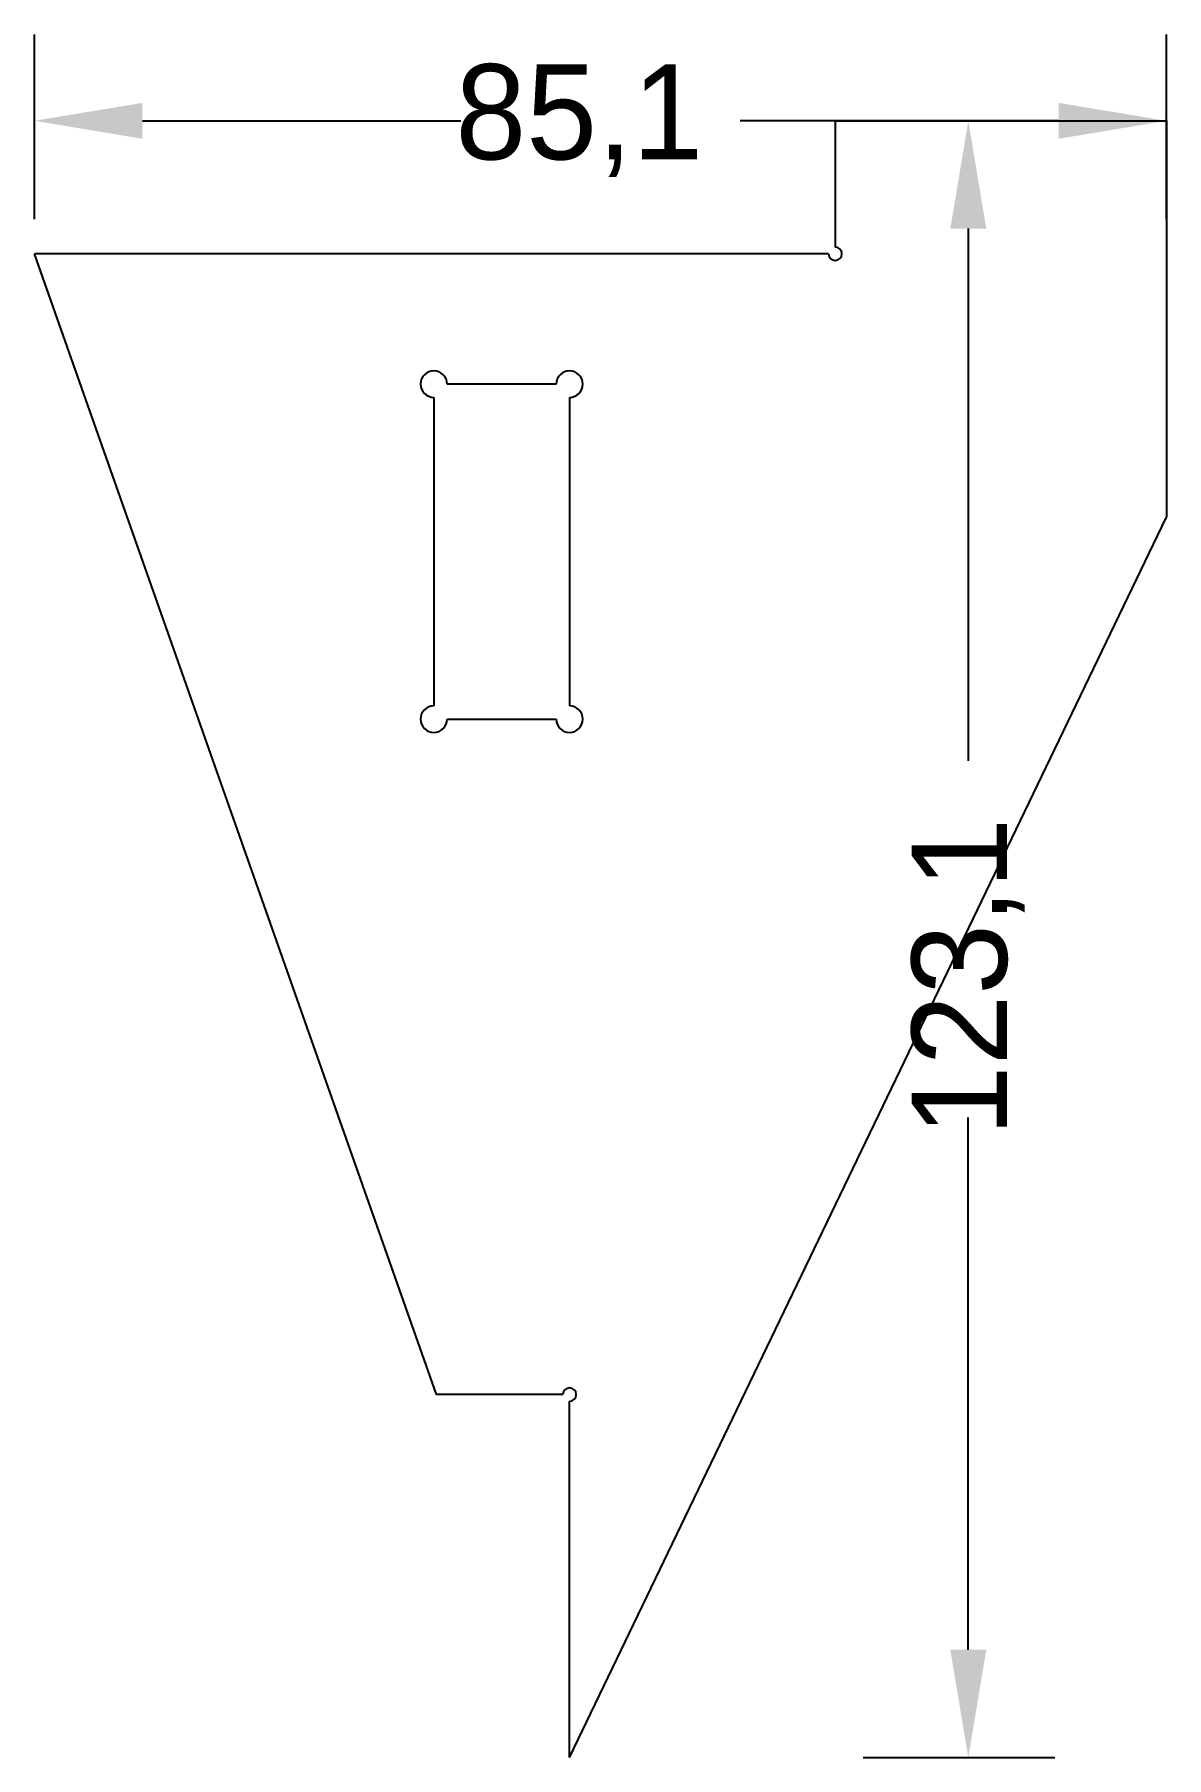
# Model space of a CAD drawing. Extents: x 0 to 85, y 0 to 130.
import ezdxf

# ---------------------------------------------------------------- set-up
doc = ezdxf.new("R2010")
doc.units = 0
doc.layers.get('DEFPOINTS').update_dxf_attribs({"linetype": 'CONTINUOUS'})
doc.layers.add('DIMENSION', color=7, linetype='CONTINUOUS')
doc.layers.add('ZMS', color=8, linetype='CONTINUOUS')
doc.dimstyles.new('ROTATEDDIM2', dxfattribs={"dimtxt": 7.16, "dimasz": 8.105938, "dimexe": 6.495143, "dimexo": 2.598057, "dimtad": 0, "dimcen": 2.5, "dimazin": 3, "dimtfac": 1, "dimtmove": 0, "dimatfit": 3})
doc.dimstyles.new('ROTATEDDIM3', dxfattribs={"dimtxt": 7.16, "dimasz": 8.105938, "dimexe": 6.495143, "dimexo": 2.598057, "dimtad": 0, "dimcen": 2.5, "dimazin": 3, "dimtfac": 1, "dimtmove": 0, "dimatfit": 3})

# ---------------------------------------------------------------- blocks, each defined once
blk = doc.blocks.new('*D1')
at = {"layer": 'DEFPOINTS', "color": 0}
for p in [(60.2, 123.1), (59.7, 0), (70.2, 0)]:
    blk.add_point(p, dxfattribs=at)
at = {"layer": 'DIMENSION', "color": 0}
for p, q in [((62.8, 123.1), (76.7, 123.1)), ((70.2, 114.99), (70.2, 74.96)), ((70.2, 8.11), (70.2, 48.14)), ((62.3, 0), (76.7, 0))]:
    blk.add_line(p, q, dxfattribs=at)
for points in [[(71.55, 114.99), (68.85, 114.99), (70.2, 123.1)], [(68.85, 8.11), (71.55, 8.11), (70.2, 0)]]:
    blk.add_solid(points, dxfattribs=at)
at = {"layer": 'DIMENSION', "color": 0, "linetype": 'CONTINUOUS'}
blk.add_text('123,1', height=7.16, rotation=90, dxfattribs=at).set_placement((73.1, 46.72))
blk = doc.blocks.new('*D2')
at = {"layer": 'DEFPOINTS', "color": 0}
for p in [(85.1, 123.1), (0, 113.1), (85.1, 113.1)]:
    blk.add_point(p, dxfattribs=at)
at = {"layer": 'DIMENSION', "color": 0}
for p, q in [((0, 115.7), (0, 129.6)), ((85.1, 115.7), (85.1, 129.6)), ((8.11, 123.1), (32.04, 123.1)), ((76.99, 123.1), (53.06, 123.1))]:
    blk.add_line(p, q, dxfattribs=at)
for points in [[(8.11, 124.45), (8.11, 121.75), (0, 123.1)], [(76.99, 121.75), (76.99, 124.45), (85.1, 123.1)]]:
    blk.add_solid(points, dxfattribs=at)
at = {"layer": 'DIMENSION', "color": 0, "linetype": 'CONTINUOUS'}
blk.add_text('85,1', height=7.16, dxfattribs=at).set_placement((31.64, 120.2))

msp = doc.modelspace()

# ---------------------------------------------------------------- linework, layer by layer
at = {"layer": 'ZMS', "color": 8}
for p, q in [((60.2, 123.1), (60.2, 113.6)), ((60.2, 123.1), (85.1, 123.1)), ((85.1, 123.1), (85.1, 93.3)), ((59.7, 113.1), (0, 113.1)), ((40.223, 0), (40.223, 26.8))]:
    msp.add_line(p, q, dxfattribs=at)
at = {"layer": 'ZMS', "color": 150}
for p, q in [((30.223, 27.3), (0, 113.1)), ((40.223, 0), (85.1, 93.3)), ((39.723, 27.3), (30.223, 27.3))]:
    msp.add_line(p, q, dxfattribs=at)
at = {"layer": 'ZMS', "color": 18}
for p, q in [((39.223, 103.3), (31.023, 103.3)), ((30.023, 102.3), (30.023, 79.1)), ((40.223, 102.3), (40.223, 79.1)), ((31.023, 78.1), (39.223, 78.1))]:
    msp.add_line(p, q, dxfattribs=at)
at = {"layer": 'ZMS', "color": 8}
for centre, start, end in [((60.2, 113.1), 180, 90), ((40.223, 27.3), 270, 180)]:
    msp.add_arc(centre, 0.5, start, end, dxfattribs=at)
at = {"layer": 'ZMS', "color": 18}
for centre, start, end in [((30.023, 103.3), 0, 270), ((40.223, 103.3), 270, 180), ((30.023, 78.1), 90, 360), ((40.223, 78.1), 180, 90)]:
    msp.add_arc(centre, 1, start, end, dxfattribs=at)

# ---------------------------------------------------------------- dimensions: what is measured, and where the dimension line sits
at = {"layer": 'DIMENSION', "color": 150}
dim = msp.add_linear_dim(base=(85.1, 123.1), p1=(0, 113.1), p2=(85.1, 113.1), dimstyle='ROTATEDDIM3', dxfattribs=at)
dim.commit()
dim.dimension.update_dxf_attribs({"geometry": '*D2', "text_midpoint": (42.55, 123.1)})
dim = msp.add_linear_dim(base=(70.2, 0), p1=(60.2, 123.1), p2=(59.7, 0), angle=90, dimstyle='ROTATEDDIM2', dxfattribs=at)
dim.commit()
dim.dimension.update_dxf_attribs({"geometry": '*D1', "text_midpoint": (70.2, 61.55)})

doc.saveas('drawing.dxf')
